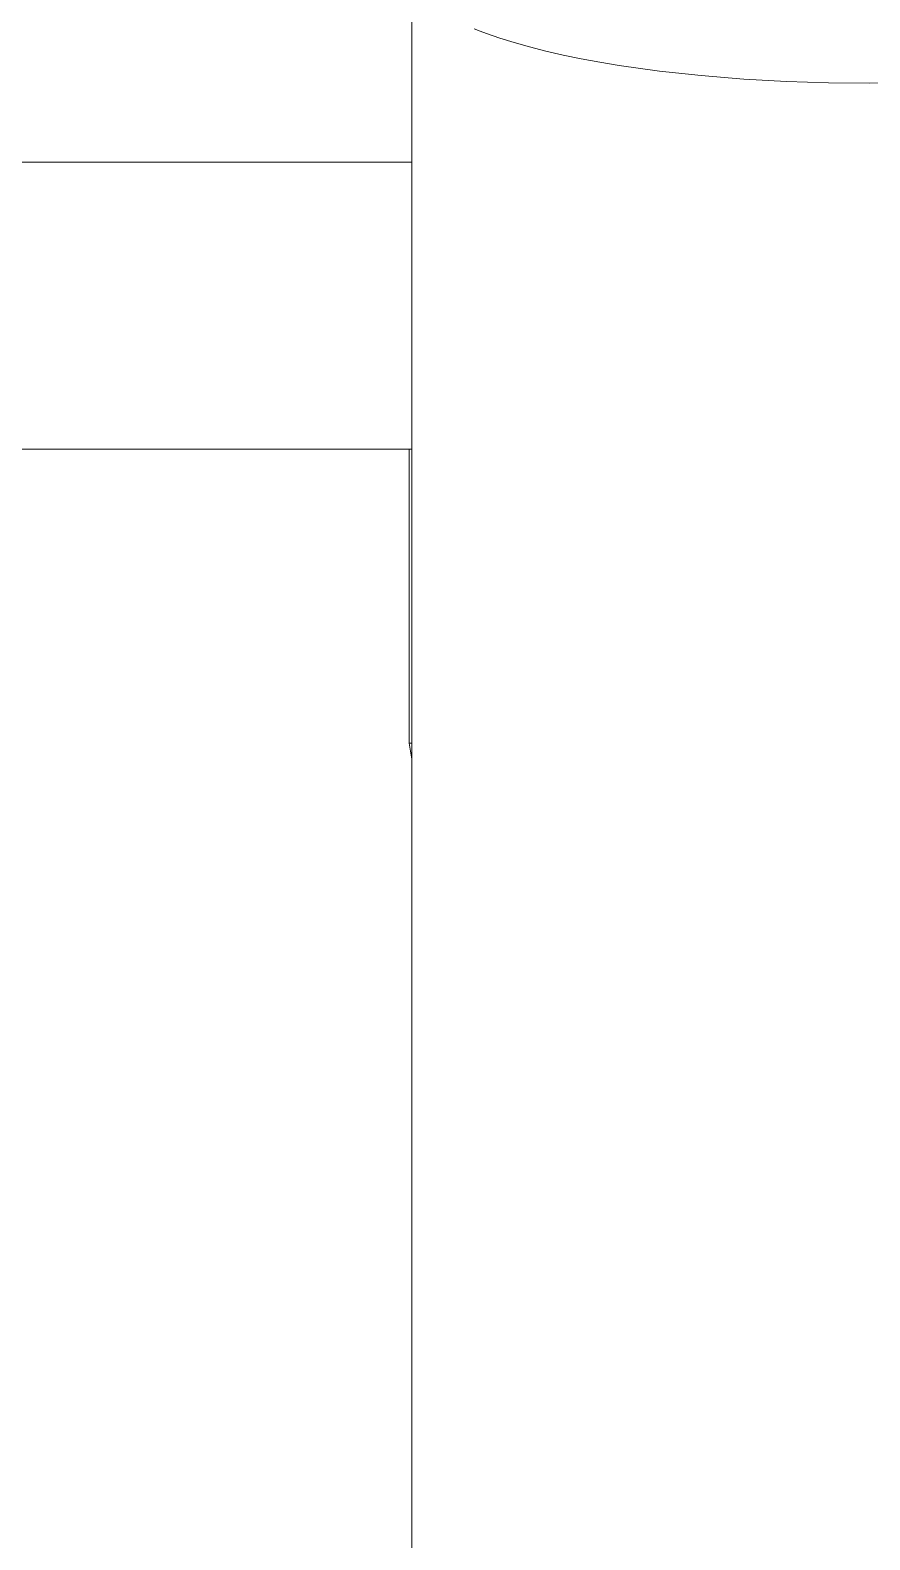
# Model space of a CAD drawing. Header units: millimetres. Extents: x -253 to 4295, y -442 to 2895.
# Drawn here: x 122.33 to 149.83, y 2402.21 to 2451.64 of the extents above; entities that cross this region are included whole.
import ezdxf

# ---------------------------------------------------------------- set-up
doc = ezdxf.new("R2010")
doc.units = ezdxf.units.MM
doc.layers.add('ZANO_R', color=7, linetype='Continuous', lineweight=0)

msp = doc.modelspace()

# ---------------------------------------------------------------- linework, layer by layer
at = {"layer": 'ZANO_R'}
for p, q in [((134.833, 2453.456), (134.833, 2290.327)), ((136.875, 2451.691), (137.072, 2451.613)), ((137.072, 2451.613), (137.278, 2451.535)), ((137.278, 2451.535), (137.716, 2451.383)), ((137.716, 2451.383), (138.188, 2451.236)), ((138.188, 2451.236), (138.692, 2451.094)), ((138.692, 2451.094), (139.226, 2450.959)), ((139.226, 2450.959), (139.789, 2450.83)), ((139.789, 2450.83), (140.378, 2450.709)), ((140.378, 2450.709), (140.991, 2450.596)), ((140.991, 2450.596), (141.625, 2450.491)), ((141.625, 2450.491), (142.943, 2450.306)), ((142.943, 2450.306), (144.311, 2450.157)), ((144.311, 2450.157), (145.705, 2450.043)), ((145.705, 2450.043), (147.103, 2449.964)), ((147.103, 2449.964), (148.485, 2449.918)), ((148.485, 2449.918), (149.833, 2449.904)), ((149.833, 2449.904), (151.181, 2449.918)), ((134.833, 2447.327), (120.414, 2447.327)), ((134.833, 2437.921), (120.414, 2437.921)), ((134.749, 2437.918), (120.414, 2437.918)), ((134.749, 2428.293), (134.749, 2437.921)), ((134.833, 2428.299), (134.749, 2428.293)), ((134.788, 2428.037), (134.749, 2428.293)), ((134.833, 2427.781), (134.788, 2428.037))]:
    msp.add_line(p, q, dxfattribs=at)

doc.saveas('drawing.dxf')
